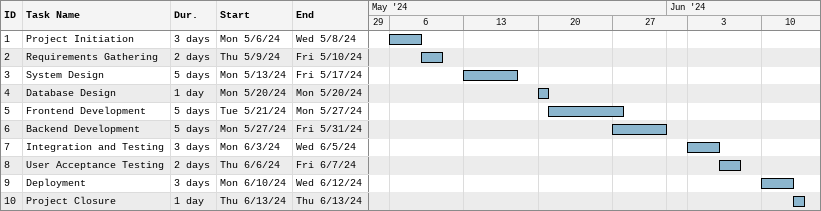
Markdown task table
| ID | Task | Duration | Start | Finish |
|---|---|---|---|---|
| 1 | Project Initiation | 3d | 2024-05-06 | 2024-05-08 |
| 2 | Requirements Gathering | 2d | 2024-05-09 | 2024-05-10 |
| 3 | System Design | 5d | 2024-05-13 | 2024-05-17 |
| 4 | Database Design | 1d | 2024-05-20 | 2024-05-20 |
| 5 | Frontend Development | 5d | 2024-05-21 | 2024-05-27 |
| 6 | Backend Development | 5d | 2024-05-27 | 2024-05-31 |
| 7 | Integration and Testing | 3d | 2024-06-03 | 2024-06-05 |
| 8 | User Acceptance Testing | 2d | 2024-06-06 | 2024-06-07 |
| 9 | Deployment | 3d | 2024-06-10 | 2024-06-12 |
| 10 | Project Closure | 1d | 2024-06-13 | 2024-06-13 |
